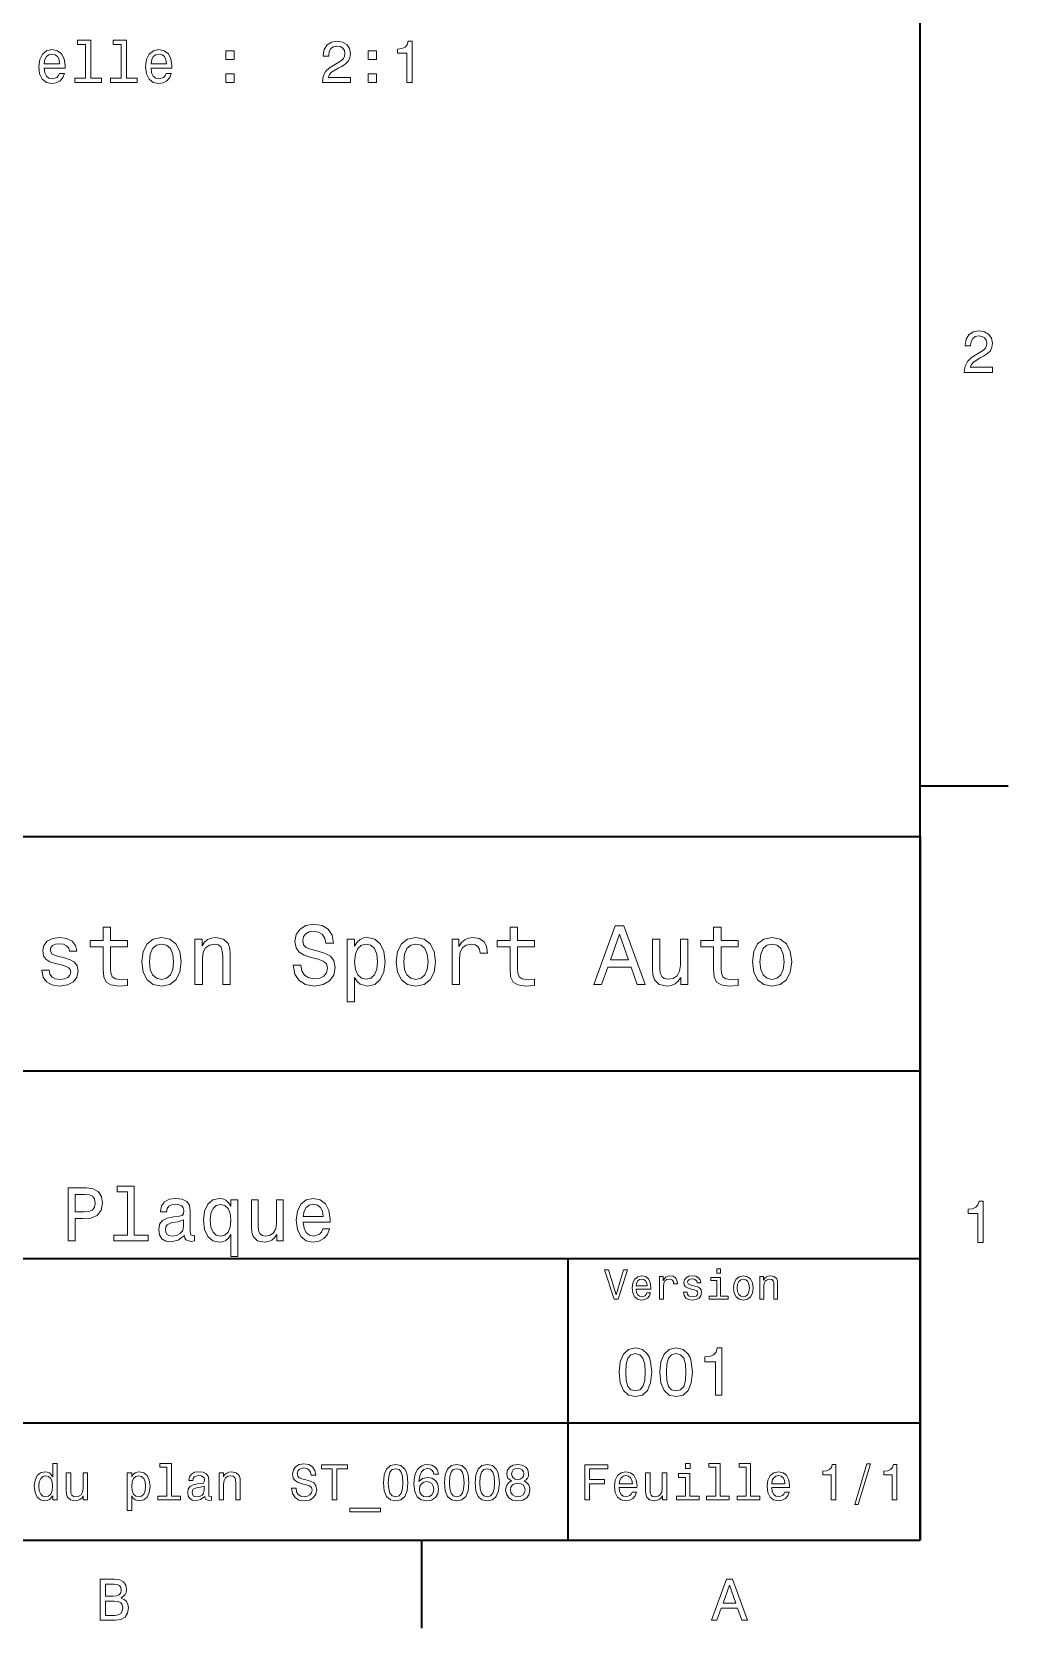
# Model space of a CAD drawing. Extents: x 0 to 420, y 0 to 297.
# Drawn here: x 334.3 to 417.5, y 2.5 to 138.6 of the extents above; entities that cross this region are included whole.
import ezdxf

# ---------------------------------------------------------------- set-up
doc = ezdxf.new("R2010")
doc.units = 0

msp = doc.modelspace()

# ---------------------------------------------------------------- linework, layer by layer
at = {"color": 7, "lineweight": 35}
for p, q in [((410, 10), (410, 287)), ((220, 70), (410, 70)), ((410, 70), (410, 10)), ((285, 50), (410, 50)), ((285, 34), (410, 34)), ((380, 10), (380, 34)), ((285, 20), (410, 20)), ((10, 10), (410, 10)), ((220, 10), (410, 10))]:
    msp.add_line(p, q, dxfattribs=at)
at = {"color": 7, "lineweight": 35, "ltscale": 0.1875}
for p, q in [((410, 74.300003), (417.5, 74.300003)), ((367.5, 10), (367.5, 2.5))]:
    msp.add_line(p, q, dxfattribs=at)
at = {"color": 7, "lineweight": 13}
for points in [[(338.855652, 137.527161), (338.855652, 134.652527), (337.94281, 134.652527), (337.94281, 134.279327), (340.207214, 134.279327), (340.207214, 134.652527), (339.299438, 134.652527), (339.299438, 137.90036), (338.159668, 137.90036), (338.159668, 137.527161)], [(341.891663, 137.527161), (341.891663, 134.652527), (340.978851, 134.652527), (340.978851, 134.279327), (343.243256, 134.279327), (343.243256, 134.652527), (342.33548, 134.652527), (342.33548, 137.90036), (341.195709, 137.90036), (341.195709, 137.527161)], [(359.038635, 134.279327), (361.444244, 134.279327), (361.444244, 134.713043), (359.542969, 134.713043), (359.648865, 134.950073), (359.830414, 135.146759), (360.390228, 135.504837), (360.687775, 135.656128), (361.02063, 135.872986), (361.25766, 136.125153), (361.393829, 136.422699), (361.444244, 136.76059), (361.358521, 137.184219), (361.12149, 137.517075), (360.758362, 137.728897), (360.289368, 137.80455), (359.805206, 137.718811), (359.437042, 137.481781), (359.200012, 137.103531), (359.119324, 136.604248), (359.119324, 136.533646), (359.578247, 136.533646), (359.578247, 136.57399), (359.623657, 136.916931), (359.759827, 137.169098), (359.976685, 137.330475), (360.26413, 137.385956), (360.556641, 137.335526), (360.773499, 137.209442), (360.914703, 137.012756), (360.965149, 136.76564), (360.92984, 136.533646), (360.834015, 136.33696), (360.672638, 136.165497), (360.450745, 136.014191), (360.153198, 135.852814), (359.658936, 135.540131), (359.310974, 135.207275), (359.104187, 134.803818), (359.038635, 134.294464)], [(366.250458, 134.279327), (366.709381, 134.279327), (366.709381, 137.80455), (366.366455, 137.80455), (366.275665, 137.496902), (366.094116, 137.290131), (365.816742, 137.169098), (365.433441, 137.128754), (365.433441, 136.770676), (366.250458, 136.770676)], [(335.325378, 135.504837), (337.100586, 135.504837), (337.105652, 135.711609), (337.024963, 136.29158), (336.80304, 136.725296), (336.450012, 136.987534), (335.980988, 137.083359), (335.522064, 136.982498), (335.169037, 136.700073), (334.942108, 136.24115), (334.861389, 135.635956), (334.937042, 135.01564), (335.164001, 134.561752), (335.511993, 134.279327), (335.965881, 134.183502), (336.359253, 134.249069), (336.682007, 134.420532), (336.919037, 134.692871), (337.055206, 135.055984), (336.616455, 135.055984), (336.525665, 134.854248), (336.394531, 134.702957), (336.021332, 134.581924), (335.733887, 134.63739), (335.517029, 134.813904), (335.375824, 135.101379), (335.325378, 135.4897)], [(335.325378, 135.878036), (335.380859, 136.226013), (335.517029, 136.483215), (335.723785, 136.639557), (335.996124, 136.695038), (336.263428, 136.639557), (336.470184, 136.483215), (336.596283, 136.226013), (336.641663, 135.878036)], [(344.433441, 135.504837), (346.208679, 135.504837), (346.213715, 135.711609), (346.133026, 136.29158), (345.911102, 136.725296), (345.558105, 136.987534), (345.089081, 137.083359), (344.630127, 136.982498), (344.2771, 136.700073), (344.050171, 136.24115), (343.969482, 135.635956), (344.045135, 135.01564), (344.272064, 134.561752), (344.620056, 134.279327), (345.073944, 134.183502), (345.467316, 134.249069), (345.79007, 134.420532), (346.0271, 134.692871), (346.163269, 135.055984), (345.724518, 135.055984), (345.633728, 134.854248), (345.502625, 134.702957), (345.129425, 134.581924), (344.841949, 134.63739), (344.625092, 134.813904), (344.483887, 135.101379), (344.433441, 135.4897)], [(344.433441, 135.878036), (344.488922, 136.226013), (344.625092, 136.483215), (344.831879, 136.639557), (345.104187, 136.695038), (345.37149, 136.639557), (345.578247, 136.483215), (345.704346, 136.226013), (345.749725, 135.878036)], [(350.813141, 136.236099), (351.509094, 136.236099), (351.509094, 136.987534), (350.813141, 136.987534)], [(362.957214, 136.236099), (363.653198, 136.236099), (363.653198, 136.987534), (362.957214, 136.987534)], [(350.813141, 134.279327), (351.509094, 134.279327), (351.509094, 135.030762), (350.813141, 135.030762)], [(362.957214, 134.279327), (363.653198, 134.279327), (363.653198, 135.030762), (362.957214, 135.030762)], [(413.76947, 109.566788), (416.175079, 109.566788), (416.175079, 110.000504), (414.273773, 110.000504), (414.3797, 110.237534), (414.561249, 110.434219), (415.121033, 110.79229), (415.418579, 110.943588), (415.751434, 111.160446), (415.988464, 111.412613), (416.124634, 111.710159), (416.175079, 112.048058), (416.089355, 112.471687), (415.852325, 112.804543), (415.489197, 113.016357), (415.020172, 113.092003), (414.536041, 113.006271), (414.167877, 112.769234), (413.930847, 112.390999), (413.850159, 111.891716), (413.850159, 111.821114), (414.309082, 111.821114), (414.309082, 111.861458), (414.354462, 112.204399), (414.490631, 112.456558), (414.707489, 112.617943), (414.994965, 112.673416), (415.287476, 112.622986), (415.504333, 112.496902), (415.645538, 112.300217), (415.695984, 112.053101), (415.660675, 111.821114), (415.56485, 111.624428), (415.403473, 111.452957), (415.181549, 111.301659), (414.884003, 111.140274), (414.389771, 110.827591), (414.041779, 110.494743), (413.835022, 110.091286), (413.76947, 109.581917)], [(337.060516, 59.636166), (336.44812, 59.780258), (335.994232, 59.945965), (335.842926, 60.28458), (335.886169, 60.522331), (336.037476, 60.695244), (336.28241, 60.803314), (336.635437, 60.846542), (336.97406, 60.803314), (337.240631, 60.67363), (337.413544, 60.479107), (337.485596, 60.219738), (338.105194, 60.219738), (338.105194, 60.23415), (337.997131, 60.70245), (337.701721, 61.069885), (337.240631, 61.30043), (336.635437, 61.386887), (336.023041, 61.30043), (335.576355, 61.062679), (335.29538, 60.709652), (335.208923, 60.262966), (335.273773, 59.830688), (335.475494, 59.528095), (335.806915, 59.311958), (336.289612, 59.16066), (336.995667, 58.987751), (337.427948, 58.807636), (337.543213, 58.663544), (337.586456, 58.447407), (337.521606, 58.180836), (337.348694, 57.979107), (337.067719, 57.849422), (336.693085, 57.806194), (336.296814, 57.849422), (336.008636, 58.000721), (335.814117, 58.245674), (335.734863, 58.584293), (335.122467, 58.584293), (335.223328, 58.007923), (335.518738, 57.590057), (335.98703, 57.337894), (336.635437, 57.244236), (337.312683, 57.337894), (337.809814, 57.590057), (338.112396, 57.993515), (338.220459, 58.519451), (338.141205, 58.973343), (337.917877, 59.283138), (337.550415, 59.484871)], [(340.353027, 60.579971), (340.353027, 58.64193), (340.39624, 58.015129), (340.597992, 57.582851), (341.001434, 57.330688), (341.685883, 57.244236), (342.43515, 57.280258), (342.43515, 57.827808), (341.887604, 57.78458), (341.390503, 57.842216), (341.123932, 58.022331), (341.008636, 58.324928), (340.98703, 58.75), (340.98703, 60.579971), (342.43515, 60.579971), (342.43515, 61.120316), (340.98703, 61.120316), (340.98703, 62.251438), (340.353027, 62.251438), (340.353027, 61.120316), (339.257935, 61.120316), (339.257935, 60.579971)], [(343.65274, 59.311958), (343.768005, 58.432995), (344.099426, 57.78458), (344.625366, 57.381123), (345.331421, 57.244236), (346.030273, 57.381123), (346.556213, 57.777374), (346.887604, 58.425793), (347.010101, 59.311958), (346.887604, 60.190922), (346.556213, 60.846542), (346.030273, 61.242794), (345.331421, 61.386887), (344.625366, 61.242794), (344.099426, 60.839336), (343.768005, 60.190922)], [(348.177246, 57.381123), (348.811249, 57.381123), (348.811249, 59.614552), (348.876099, 60.12608), (349.085022, 60.500717), (349.409241, 60.731266), (349.841492, 60.817722), (350.187317, 60.745674), (350.403473, 60.551151), (350.511536, 60.226944), (350.547546, 59.794666), (350.547546, 57.381123), (351.181549, 57.381123), (351.181549, 59.924351), (351.15274, 60.435879), (351.023071, 60.86095), (350.597992, 61.25), (349.93515, 61.386887), (349.567719, 61.336452), (349.257935, 61.199566), (348.991364, 60.969017), (348.78241, 60.659222), (348.78241, 61.25), (348.177246, 61.25)], [(357.20462, 59.030979), (356.549011, 59.030979), (356.693085, 58.267288), (357.053314, 57.70533), (357.608063, 57.366714), (358.357361, 57.244236), (359.099426, 57.359509), (359.654175, 57.67651), (360.007202, 58.17363), (360.136902, 58.82925), (360.028809, 59.420029), (359.726227, 59.801872), (359.236328, 60.054031), (358.580688, 60.241352), (358.018738, 60.378242), (357.651306, 60.536743), (357.442383, 60.767288), (357.377533, 61.127522), (357.442383, 61.451729), (357.6297, 61.696686), (357.917877, 61.862389), (358.314117, 61.920029), (358.71759, 61.84798), (359.034576, 61.653458), (359.24353, 61.32925), (359.344391, 60.889767), (360, 60.889767), (360, 60.904179), (359.884735, 61.581409), (359.546112, 62.085732), (359.01297, 62.402737), (358.292511, 62.510807), (357.644104, 62.402737), (357.139771, 62.100143), (356.815552, 61.631844), (356.700287, 61.026657), (356.793945, 60.486309), (357.067719, 60.118874), (357.5, 59.873917), (358.09079, 59.6866), (358.674347, 59.520893), (359.113831, 59.362389), (359.380402, 59.131844), (359.47406, 58.757202), (359.387604, 58.375359), (359.164276, 58.087173), (358.825653, 57.907059), (358.386169, 57.849422), (357.896271, 57.928673), (357.521606, 58.159222), (357.283875, 58.533859)], [(361.786743, 60.652016), (361.786743, 61.25), (361.15274, 61.25), (361.15274, 55.882565), (361.786743, 55.882565), (361.786743, 57.971901), (362.010101, 57.633286), (362.262268, 57.409943), (362.896271, 57.244236), (363.501465, 57.381123), (363.976959, 57.791786), (364.286743, 58.440201), (364.402039, 59.319164), (364.286743, 60.190922), (363.976959, 60.839336), (363.501465, 61.242794), (362.896271, 61.386887), (362.550446, 61.343658), (362.255066, 61.206772), (362.002899, 60.976223)], [(365.338623, 59.311958), (365.453888, 58.432995), (365.785309, 57.78458), (366.311249, 57.381123), (367.017303, 57.244236), (367.716125, 57.381123), (368.242065, 57.777374), (368.573486, 58.425793), (368.695984, 59.311958), (368.573486, 60.190922), (368.242065, 60.846542), (367.716125, 61.242794), (367.017303, 61.386887), (366.311249, 61.242794), (365.785309, 60.839336), (365.453888, 60.190922)], [(370.100861, 57.381123), (370.734863, 57.381123), (370.734863, 59.592937), (370.799713, 60.12608), (370.994232, 60.507923), (371.311249, 60.738472), (371.736328, 60.817722), (372.053314, 60.767288), (372.291077, 60.623199), (372.435181, 60.378242), (372.485596, 60.046829), (373.126801, 60.046829), (373.040344, 60.630402), (372.802612, 61.048271), (372.406342, 61.30043), (371.865997, 61.386887), (371.498566, 61.32925), (371.181549, 61.185158), (370.900574, 60.940201), (370.677246, 60.608788), (370.677246, 61.25), (370.100861, 61.25)], [(375.050415, 60.579971), (375.050415, 58.64193), (375.093658, 58.015129), (375.29538, 57.582851), (375.698853, 57.330688), (376.383301, 57.244236), (377.132568, 57.280258), (377.132568, 57.827808), (376.585022, 57.78458), (376.087891, 57.842216), (375.82132, 58.022331), (375.706055, 58.324928), (375.684448, 58.75), (375.684448, 60.579971), (377.132568, 60.579971), (377.132568, 61.120316), (375.684448, 61.120316), (375.684448, 62.251438), (375.050415, 62.251438), (375.050415, 61.120316), (373.955322, 61.120316), (373.955322, 60.579971)], [(382.175781, 57.381123), (382.838623, 57.381123), (383.364563, 58.850864), (385.360229, 58.850864), (385.886169, 57.381123), (386.563416, 57.381123), (384.733429, 62.388329), (383.998566, 62.388329)], [(383.595093, 59.463257), (384.365997, 61.667866), (385.136902, 59.463257)], [(390.194519, 61.25), (389.560516, 61.25), (389.560516, 59.016571), (389.488464, 58.497837), (389.279541, 58.123196), (388.955322, 57.892651), (388.530243, 57.820602), (388.19165, 57.878242), (387.975494, 58.051151), (387.853027, 58.346542), (387.824219, 58.764408), (387.824219, 61.25), (387.190186, 61.25), (387.190186, 58.706772), (387.211792, 58.195244), (387.348694, 57.770172), (387.766571, 57.381123), (388.436584, 57.244236), (388.796814, 57.294666), (389.106628, 57.424351), (389.373199, 57.647694), (389.589325, 57.971901), (389.589325, 57.381123), (390.194519, 57.381123)], [(392.399109, 60.579971), (392.399109, 58.64193), (392.442352, 58.015129), (392.644073, 57.582851), (393.047546, 57.330688), (393.731995, 57.244236), (394.481262, 57.280258), (394.481262, 57.827808), (393.933716, 57.78458), (393.436584, 57.842216), (393.170013, 58.022331), (393.054749, 58.324928), (393.033142, 58.75), (393.033142, 60.579971), (394.481262, 60.579971), (394.481262, 61.120316), (393.033142, 61.120316), (393.033142, 62.251438), (392.399109, 62.251438), (392.399109, 61.120316), (391.304016, 61.120316), (391.304016, 60.579971)], [(395.698853, 59.311958), (395.814117, 58.432995), (396.145508, 57.78458), (396.671448, 57.381123), (397.377502, 57.244236), (398.076355, 57.381123), (398.602295, 57.777374), (398.933716, 58.425793), (399.056183, 59.311958), (398.933716, 60.190922), (398.602295, 60.846542), (398.076355, 61.242794), (397.377502, 61.386887), (396.671448, 61.242794), (396.145508, 60.839336), (395.814117, 60.190922)], [(344.301147, 59.319164), (344.365997, 59.967579), (344.567719, 60.435879), (344.891937, 60.72406), (345.331421, 60.824928), (345.763702, 60.72406), (346.087891, 60.443081), (346.289612, 59.967579), (346.361664, 59.319164), (346.289612, 58.663544), (346.087891, 58.188038), (345.763702, 57.899853), (345.331421, 57.806194), (344.891937, 57.899853), (344.567719, 58.188038), (344.365997, 58.663544)], [(362.788208, 57.8134), (362.363129, 57.907059), (362.053314, 58.195244), (361.858795, 58.663544), (361.793945, 59.319164), (361.858795, 59.967579), (362.053314, 60.435879), (362.363129, 60.716858), (362.788208, 60.817722), (363.177246, 60.716858), (363.48703, 60.428673), (363.68158, 59.960373), (363.753601, 59.319164), (363.68158, 58.67075), (363.48703, 58.195244), (363.177246, 57.907059)], [(365.98703, 59.319164), (366.05188, 59.967579), (366.253601, 60.435879), (366.57782, 60.72406), (367.017303, 60.824928), (367.449585, 60.72406), (367.773773, 60.443081), (367.975525, 59.967579), (368.047546, 59.319164), (367.975525, 58.663544), (367.773773, 58.188038), (367.449585, 57.899853), (367.017303, 57.806194), (366.57782, 57.899853), (366.253601, 58.188038), (366.05188, 58.663544)], [(396.34726, 59.319164), (396.412109, 59.967579), (396.613831, 60.435879), (396.938019, 60.72406), (397.377502, 60.824928), (397.809784, 60.72406), (398.134003, 60.443081), (398.335724, 59.967579), (398.407776, 59.319164), (398.335724, 58.663544), (398.134003, 58.188038), (397.809784, 57.899853), (397.377502, 57.806194), (396.938019, 57.899853), (396.613831, 58.188038), (396.412109, 58.663544)], [(337.373199, 35.530258), (337.969727, 35.530258), (337.969727, 37.430115), (338.631104, 37.430115), (339.298981, 37.462536), (339.830688, 37.68948), (340.174347, 38.130402), (340.291046, 38.733429), (340.200287, 39.291065), (339.940918, 39.699566), (339.512939, 39.945965), (338.929382, 40.030258), (337.373199, 40.030258)], [(338.767273, 39.479107), (339.156342, 39.440201), (339.44162, 39.317001), (339.610229, 39.090057), (339.668579, 38.733429), (339.603729, 38.357346), (339.42865, 38.130402), (339.130402, 38.013687), (338.721893, 37.981266), (337.969727, 37.981266), (337.969727, 39.479107)], [(342.437317, 39.706051), (342.437317, 36.010086), (341.263672, 36.010086), (341.263672, 35.530258), (344.175049, 35.530258), (344.175049, 36.010086), (343.007904, 36.010086), (343.007904, 40.185879), (341.54248, 40.185879), (341.54248, 39.706051)], [(347.274475, 35.98415), (347.274475, 35.964695), (347.306915, 35.744236), (347.404175, 35.588615), (347.812653, 35.465416), (348.130402, 35.517288), (348.130402, 35.958214), (347.994232, 35.938759), (347.812653, 36.023052), (347.780243, 36.282421), (347.780243, 38.085014), (347.702423, 38.545387), (347.475494, 38.869595), (347.079956, 39.064121), (346.522308, 39.135445), (345.977661, 39.057636), (345.575623, 38.837173), (345.322754, 38.493515), (345.238464, 38.039623), (345.238464, 38.000721), (345.750702, 38.000721), (345.796082, 38.273052), (345.938751, 38.467579), (346.17218, 38.584293), (346.502869, 38.629681), (346.820587, 38.59726), (347.047546, 38.5), (347.183716, 38.331409), (347.229095, 38.09798), (347.203156, 37.825645), (347.099396, 37.68948), (346.840057, 37.624638), (346.353729, 37.572765), (345.796082, 37.456051), (345.400574, 37.248558), (345.167145, 36.924351), (345.095795, 36.444523), (345.160645, 36.016571), (345.361664, 35.698845), (345.685852, 35.497837), (346.13327, 35.426514), (346.736298, 35.562679)], [(351.249268, 38.474064), (351.048248, 38.76585), (350.82132, 38.973343), (350.55545, 39.090057), (350.250702, 39.135445), (349.699554, 39.005764), (349.271606, 38.642651), (348.992767, 38.059078), (348.895508, 37.274494), (348.992767, 36.483429), (349.271606, 35.899857), (349.699554, 35.530258), (350.250702, 35.407059), (350.55545, 35.445965), (350.814819, 35.556194), (351.041779, 35.757202), (351.249268, 36.061958), (351.249268, 34.181557), (351.819885, 34.181557), (351.819885, 39.012245), (351.249268, 39.012245)], [(349.479095, 37.274494), (349.537445, 37.851585), (349.718994, 38.273052), (349.991333, 38.532421), (350.347961, 38.623199), (350.72406, 38.532421), (351.009338, 38.279537), (351.177948, 37.858067), (351.242767, 37.274494), (351.177948, 36.684437), (351.009338, 36.262966), (350.72406, 36.003601), (350.347961, 35.919308), (349.991333, 36.003601), (349.718994, 36.262966), (349.537445, 36.690922)], [(355.697388, 39.012245), (355.126801, 39.012245), (355.126801, 37.002159), (355.061951, 36.535301), (354.873901, 36.198124), (354.582123, 35.990631), (354.199554, 35.925793), (353.894806, 35.977665), (353.700287, 36.133286), (353.590057, 36.399136), (353.564117, 36.775215), (353.564117, 39.012245), (352.9935, 39.012245), (352.9935, 36.723343), (353.012939, 36.262966), (353.136169, 35.880402), (353.512238, 35.530258), (354.115265, 35.407059), (354.439453, 35.45245), (354.718292, 35.569164), (354.958191, 35.770172), (355.15271, 36.061958), (355.15271, 35.530258), (355.697388, 35.530258)], [(357.41568, 37.105907), (359.69812, 37.105907), (359.70459, 37.371758), (359.600861, 38.117435), (359.315552, 38.675072), (358.861664, 39.012245), (358.258636, 39.135445), (357.668579, 39.005764), (357.214691, 38.642651), (356.922913, 38.052593), (356.819153, 37.274494), (356.916412, 36.476944), (357.208191, 35.893372), (357.655609, 35.530258), (358.239166, 35.407059), (358.744934, 35.491352), (359.159943, 35.711815), (359.464691, 36.061958), (359.639771, 36.528816), (359.075623, 36.528816), (358.958923, 36.269451), (358.790344, 36.074928), (358.310516, 35.919308), (357.940918, 35.990631), (357.662079, 36.217579), (357.48053, 36.587173), (357.41568, 37.086452)], [(357.41568, 37.585735), (357.48703, 38.033138), (357.662079, 38.363831), (357.927948, 38.564842), (358.278076, 38.636166), (358.621735, 38.564842), (358.887604, 38.363831), (359.049713, 38.033138), (359.108063, 37.585735)], [(414.909241, 35.366787), (415.368164, 35.366787), (415.368164, 38.892002), (415.025208, 38.892002), (414.934448, 38.584366), (414.752899, 38.377594), (414.475525, 38.256557), (414.092224, 38.216209), (414.092224, 37.858143), (414.909241, 37.858143)], [(347.209656, 36.749279), (347.131836, 36.412102), (346.924347, 36.152737), (346.613098, 35.98415), (346.23053, 35.925793), (345.984131, 35.958214), (345.809052, 36.061958), (345.698822, 36.243515), (345.666412, 36.496395), (345.692352, 36.723343), (345.796082, 36.885445), (346.21109, 37.067001), (346.736298, 37.14481), (347.209656, 37.30043)], [(384.71109, 33.03458), (384.08429, 30.905619), (383.439484, 33.03458), (383.09726, 33.03458), (383.904175, 30.530979), (384.264404, 30.530979), (385.053314, 33.03458)], [(392.992798, 33.117435), (392.657776, 33.117435), (392.657776, 32.757202), (392.992798, 32.757202)], [(385.784576, 31.40634), (387.052582, 31.40634), (387.056183, 31.554033), (386.998566, 31.9683), (386.840057, 32.278099), (386.587891, 32.465416), (386.252869, 32.533859), (385.925079, 32.461815), (385.672913, 32.260086), (385.510803, 31.932276), (385.453156, 31.5), (385.507202, 31.056915), (385.669312, 30.732708), (385.917877, 30.530979), (386.242065, 30.462536), (386.523041, 30.509365), (386.753601, 30.631844), (386.922913, 30.826368), (387.020172, 31.085733), (386.706787, 31.085733), (386.641937, 30.941643), (386.548279, 30.833572), (386.281708, 30.747118), (386.076355, 30.786743), (385.921478, 30.912823), (385.820618, 31.118155), (385.784576, 31.395533)], [(385.784576, 31.672911), (385.824219, 31.921469), (385.921478, 32.105186), (386.069153, 32.216858), (386.263702, 32.256485), (386.45462, 32.216858), (386.602295, 32.105186), (386.692352, 31.921469), (386.724792, 31.672911)], [(387.794678, 30.530979), (388.111664, 30.530979), (388.111664, 31.636887), (388.144104, 31.903458), (388.241364, 32.094379), (388.399841, 32.209652), (388.612396, 32.249279), (388.770905, 32.224064), (388.889771, 32.152016), (388.961823, 32.029537), (388.98703, 31.863832), (389.307648, 31.863832), (389.264404, 32.155621), (389.145538, 32.364552), (388.947418, 32.490635), (388.677246, 32.533859), (388.49353, 32.505043), (388.335022, 32.432995), (388.194519, 32.310516), (388.082855, 32.144814), (388.082855, 32.465416), (387.794678, 32.465416)], [(390.791779, 31.658501), (390.485596, 31.730547), (390.258636, 31.8134), (390.182983, 31.982708), (390.20462, 32.101585), (390.280273, 32.188038), (390.40274, 32.242073), (390.579254, 32.263687), (390.748566, 32.242073), (390.881836, 32.177231), (390.968292, 32.079971), (391.004333, 31.950287), (391.314117, 31.950287), (391.314117, 31.957493), (391.260101, 32.191643), (391.112396, 32.375359), (390.881836, 32.490635), (390.579254, 32.533859), (390.273041, 32.490635), (390.049713, 32.371758), (389.90921, 32.195244), (389.865997, 31.971901), (389.898407, 31.755764), (389.999268, 31.604465), (390.164978, 31.496397), (390.406342, 31.420748), (390.759369, 31.334293), (390.975494, 31.244236), (391.033142, 31.17219), (391.054749, 31.064121), (391.022339, 30.930836), (390.935883, 30.829971), (390.79538, 30.765129), (390.608063, 30.743515), (390.409943, 30.765129), (390.265839, 30.840778), (390.168579, 30.963255), (390.128967, 31.132565), (389.822754, 31.132565), (389.873199, 30.844379), (390.020905, 30.635447), (390.255035, 30.509365), (390.579254, 30.462536), (390.917877, 30.509365), (391.166412, 30.635447), (391.317719, 30.837175), (391.371765, 31.100143), (391.332123, 31.327089), (391.220459, 31.481987), (391.036743, 31.582851)], [(392.981995, 30.79755), (392.981995, 32.400574), (392.167877, 32.400574), (392.167877, 32.130402), (392.664978, 32.130402), (392.664978, 30.79755), (392.016571, 30.79755), (392.016571, 30.530979), (393.637604, 30.530979), (393.637604, 30.79755)], [(394.087891, 31.496397), (394.145538, 31.056915), (394.311249, 30.732708), (394.574219, 30.530979), (394.927246, 30.462536), (395.276672, 30.530979), (395.539612, 30.729107), (395.705322, 31.053314), (395.766571, 31.496397), (395.705322, 31.935879), (395.539612, 32.263687), (395.276672, 32.461815), (394.927246, 32.533859), (394.574219, 32.461815), (394.311249, 32.260086), (394.145538, 31.935879)], [(394.412109, 31.5), (394.444519, 31.824207), (394.54538, 32.058357), (394.707489, 32.20245), (394.927246, 32.25288), (395.143372, 32.20245), (395.305481, 32.061958), (395.406342, 31.824207), (395.442352, 31.5), (395.406342, 31.17219), (395.305481, 30.934437), (395.143372, 30.790344), (394.927246, 30.743515), (394.707489, 30.790344), (394.54538, 30.934437), (394.444519, 31.17219)], [(396.350159, 30.530979), (396.667145, 30.530979), (396.667145, 31.647694), (396.699554, 31.903458), (396.804047, 32.090778), (396.966125, 32.206051), (397.182281, 32.249279), (397.355194, 32.213257), (397.463257, 32.115993), (397.517303, 31.95389), (397.535309, 31.737751), (397.535309, 30.530979), (397.852295, 30.530979), (397.852295, 31.802593), (397.837891, 32.058357), (397.773041, 32.270893), (397.560516, 32.465416), (397.229095, 32.533859), (397.04538, 32.508644), (396.890503, 32.440201), (396.757202, 32.324928), (396.65274, 32.170029), (396.65274, 32.465416), (396.350159, 32.465416)], [(384.345825, 24.314121), (384.432281, 23.409224), (384.703156, 22.763689), (385.135437, 22.371759), (385.734863, 22.244957), (386.328522, 22.371759), (386.760803, 22.763689), (387.02594, 23.409224), (387.118164, 24.314121), (387.02594, 25.213257), (386.916412, 25.570606), (386.760803, 25.864553), (386.328522, 26.256485), (385.734863, 26.38905), (385.135437, 26.256485), (384.703156, 25.858791), (384.432281, 25.213257)], [(384.899139, 24.314121), (384.945251, 25.011528), (385.089325, 25.51297), (385.348694, 25.806917), (385.734863, 25.910664), (386.115265, 25.806917), (386.374634, 25.51297), (386.518738, 25.011528), (386.56485, 24.314121), (386.518738, 23.610952), (386.374634, 23.10951), (386.115265, 22.815563), (385.734863, 22.717581), (385.348694, 22.815563), (385.089325, 23.10951), (384.945251, 23.610952)], [(387.815552, 24.314121), (387.902008, 23.409224), (388.172913, 22.763689), (388.605194, 22.371759), (389.20462, 22.244957), (389.798279, 22.371759), (390.23056, 22.763689), (390.495667, 23.409224), (390.587891, 24.314121), (390.495667, 25.213257), (390.386169, 25.570606), (390.23056, 25.864553), (389.798279, 26.256485), (389.20462, 26.38905), (388.605194, 26.256485), (388.172913, 25.858791), (387.902008, 25.213257)], [(388.368866, 24.314121), (388.414978, 25.011528), (388.559082, 25.51297), (388.818451, 25.806917), (389.20462, 25.910664), (389.585022, 25.806917), (389.844391, 25.51297), (389.988464, 25.011528), (390.034576, 24.314121), (389.988464, 23.610952), (389.844391, 23.10951), (389.585022, 22.815563), (389.20462, 22.717581), (388.818451, 22.815563), (388.559082, 23.10951), (388.414978, 23.610952)], [(392.570618, 22.360231), (393.095093, 22.360231), (393.095093, 26.38905), (392.703156, 26.38905), (392.599426, 26.037464), (392.391937, 25.801153), (392.074921, 25.662825), (391.636902, 25.616714), (391.636902, 25.207493), (392.570618, 25.207493)], [(336.048981, 13.787464), (336.048981, 13.428675), (336.429382, 13.428675), (336.429382, 16.532421), (336.053314, 16.532421), (336.053314, 15.395534), (335.763702, 15.724064), (335.586456, 15.801874), (335.383301, 15.832133), (335.015839, 15.745678), (334.73056, 15.503603), (334.544678, 15.114553), (334.479828, 14.591499), (334.544678, 14.068444), (334.73056, 13.675073), (335.015839, 13.428675), (335.383301, 13.346542), (335.586456, 13.376801), (335.768005, 13.454611)], [(345.788177, 16.212536), (345.788177, 13.748559), (345.005768, 13.748559), (345.005768, 13.428675), (346.946686, 13.428675), (346.946686, 13.748559), (346.168579, 13.748559), (346.168579, 16.532421), (345.19165, 16.532421), (345.19165, 16.212536)], [(356.799713, 14.418589), (356.406342, 14.418589), (356.492798, 13.960375), (356.708923, 13.623199), (357.041779, 13.42003), (357.491333, 13.346542), (357.936584, 13.415707), (358.26944, 13.605908), (358.481262, 13.904179), (358.559082, 14.297551), (358.494232, 14.652018), (358.312683, 14.881124), (358.018738, 15.032421), (357.625366, 15.144814), (357.288177, 15.226946), (357.067719, 15.322046), (356.942352, 15.460375), (356.903442, 15.676514), (356.942352, 15.871038), (357.054749, 16.018013), (357.227661, 16.117435), (357.465424, 16.152018), (357.707489, 16.108789), (357.897675, 15.992075), (358.023041, 15.797551), (358.083557, 15.533862), (358.476929, 15.533862), (358.476929, 15.542507), (358.407776, 15.948848), (358.20459, 16.251442), (357.884705, 16.441643), (357.452454, 16.506485), (357.063385, 16.441643), (356.760803, 16.260086), (356.566284, 15.979107), (356.497101, 15.615994), (356.553314, 15.291787), (356.71756, 15.071326), (356.976929, 14.924352), (357.33139, 14.81196), (357.681549, 14.712537), (357.945251, 14.617435), (358.105194, 14.479107), (358.161377, 14.254323), (358.109497, 14.025216), (357.975494, 13.852305), (357.772339, 13.744237), (357.508636, 13.709655), (357.214691, 13.757205), (356.989899, 13.895534), (356.84726, 14.120317)], [(359.886169, 13.428675), (360.283844, 13.428675), (360.283844, 16.065563), (361.19165, 16.065563), (361.19165, 16.428675), (358.97406, 16.428675), (358.97406, 16.065563), (359.886169, 16.065563)], [(364.247833, 14.894093), (364.312683, 14.215418), (364.515839, 13.731268), (364.840057, 13.43732), (365.289612, 13.342219), (365.734863, 13.43732), (366.059082, 13.731268), (366.257904, 14.215418), (366.327087, 14.894093), (366.257904, 15.568444), (366.175781, 15.836456), (366.059082, 16.056917), (365.734863, 16.350864), (365.289612, 16.450289), (364.840057, 16.350864), (364.515839, 16.052593), (364.312683, 15.568444)], [(368.929382, 15.620317), (368.84726, 15.970462), (368.657043, 16.229828), (368.363098, 16.394093), (367.982697, 16.450289), (367.727661, 16.420029), (367.507202, 16.337896), (367.312683, 16.203892), (367.148407, 16.013689), (367.018738, 15.775937), (366.923615, 15.486312), (366.863098, 15.144814), (366.845825, 14.760087), (366.914978, 14.146254), (367.126801, 13.701009), (367.468292, 13.432998), (367.93515, 13.342219), (368.354462, 13.42003), (368.674347, 13.623199), (368.881836, 13.943084), (368.955322, 14.349424), (368.881836, 14.760087), (368.682983, 15.075649), (368.376068, 15.274496), (367.995667, 15.34366), (367.585022, 15.257205), (367.278076, 15.010807), (367.342926, 15.486312), (367.481262, 15.82781), (367.693085, 16.030981), (367.98703, 16.100145), (368.203156, 16.065563), (368.367432, 15.974785), (368.475494, 15.823487), (368.531708, 15.620317)], [(369.452454, 14.894093), (369.517273, 14.215418), (369.720459, 13.731268), (370.044678, 13.43732), (370.494232, 13.342219), (370.939484, 13.43732), (371.263672, 13.731268), (371.462524, 14.215418), (371.531708, 14.894093), (371.462524, 15.568444), (371.380402, 15.836456), (371.263672, 16.056917), (370.939484, 16.350864), (370.494232, 16.450289), (370.044678, 16.350864), (369.720459, 16.052593), (369.517273, 15.568444)], [(372.054749, 14.894093), (372.119598, 14.215418), (372.322754, 13.731268), (372.646973, 13.43732), (373.096527, 13.342219), (373.541779, 13.43732), (373.865997, 13.731268), (374.064819, 14.215418), (374.134003, 14.894093), (374.064819, 15.568444), (373.982697, 15.836456), (373.865997, 16.056917), (373.541779, 16.350864), (373.096527, 16.450289), (372.646973, 16.350864), (372.322754, 16.052593), (372.119598, 15.568444)], [(375.162811, 15.045389), (374.942352, 14.924352), (374.791046, 14.755764), (374.695953, 14.543948), (374.66571, 14.288905), (374.734863, 13.904179), (374.933716, 13.605908), (375.257935, 13.415707), (375.698853, 13.342219), (376.135437, 13.415707), (376.459656, 13.605908), (376.658508, 13.904179), (376.731995, 14.288905), (376.697388, 14.543948), (376.606628, 14.755764), (376.450989, 14.924352), (376.234863, 15.045389), (376.407776, 15.149136), (376.528809, 15.291787), (376.602295, 15.464698), (376.628235, 15.676514), (376.559082, 15.98343), (376.377502, 16.229828), (376.083557, 16.389771), (375.698853, 16.450289), (375.309784, 16.389771), (375.015839, 16.229828), (374.829956, 15.98343), (374.765137, 15.676514), (374.786743, 15.464698), (374.860229, 15.291787)], [(381.414978, 13.428675), (381.817017, 13.428675), (381.817017, 14.807637), (383.079254, 14.807637), (383.079254, 15.166427), (381.817017, 15.166427), (381.817017, 16.065563), (383.368866, 16.065563), (383.368866, 16.428675), (381.414978, 16.428675)], [(390.389038, 16.532421), (389.98703, 16.532421), (389.98703, 16.100145), (390.389038, 16.100145)], [(392.572052, 16.212536), (392.572052, 13.748559), (391.789612, 13.748559), (391.789612, 13.428675), (393.73056, 13.428675), (393.73056, 13.748559), (392.952454, 13.748559), (392.952454, 16.532421), (391.975494, 16.532421), (391.975494, 16.212536)], [(395.174347, 16.212536), (395.174347, 13.748559), (394.391937, 13.748559), (394.391937, 13.428675), (396.332855, 13.428675), (396.332855, 13.748559), (395.554749, 13.748559), (395.554749, 16.532421), (394.57782, 16.532421), (394.57782, 16.212536)], [(402.416443, 13.428675), (402.809814, 13.428675), (402.809814, 16.450289), (402.515839, 16.450289), (402.438049, 16.1866), (402.28241, 16.009367), (402.044678, 15.905621), (401.716125, 15.871038), (401.716125, 15.564121), (402.416443, 15.564121)], [(404.42218, 13.026657), (404.720459, 13.026657), (405.766571, 16.510807), (405.463989, 16.510807)], [(407.621033, 13.428675), (408.014404, 13.428675), (408.014404, 16.450289), (407.720459, 16.450289), (407.642639, 16.1866), (407.48703, 16.009367), (407.249268, 15.905621), (406.920746, 15.871038), (406.920746, 15.564121), (407.621033, 15.564121)], [(335.44812, 15.490635), (335.698853, 15.430116), (335.889038, 15.261528), (336.001434, 14.980548), (336.044678, 14.591499), (336.001434, 14.198127), (335.889038, 13.917148), (335.698853, 13.744237), (335.44812, 13.688041), (335.210388, 13.744237), (335.028809, 13.917148), (334.907776, 14.20245), (334.868866, 14.591499), (334.907776, 14.976225), (335.028809, 15.257205), (335.210388, 15.430116)], [(339.014404, 15.75), (338.634003, 15.75), (338.634003, 14.409943), (338.59079, 14.098703), (338.465424, 13.873919), (338.270905, 13.735591), (338.015839, 13.692364), (337.812683, 13.726946), (337.682983, 13.830692), (337.609497, 14.007925), (337.592224, 14.258646), (337.592224, 15.75), (337.211823, 15.75), (337.211823, 14.224064), (337.224792, 13.917148), (337.306915, 13.662104), (337.557648, 13.428675), (337.959656, 13.346542), (338.175781, 13.376801), (338.361664, 13.454611), (338.521606, 13.588617), (338.651306, 13.783141), (338.651306, 13.428675), (339.014404, 13.428675)], [(342.788177, 15.391211), (342.788177, 15.75), (342.407776, 15.75), (342.407776, 12.529539), (342.788177, 12.529539), (342.788177, 13.783141), (342.92218, 13.579971), (343.073486, 13.445966), (343.453888, 13.346542), (343.817017, 13.428675), (344.102295, 13.675073), (344.288177, 14.064121), (344.357361, 14.591499), (344.288177, 15.114553), (344.102295, 15.503603), (343.817017, 15.745678), (343.453888, 15.832133), (343.246399, 15.806196), (343.069153, 15.724064), (342.917877, 15.585735)], [(343.389038, 13.688041), (343.134003, 13.744237), (342.94812, 13.917148), (342.831421, 14.198127), (342.792511, 14.591499), (342.831421, 14.980548), (342.94812, 15.261528), (343.134003, 15.430116), (343.389038, 15.490635), (343.622498, 15.430116), (343.80835, 15.257205), (343.925079, 14.976225), (343.968292, 14.591499), (343.925079, 14.20245), (343.80835, 13.917148), (343.622498, 13.744237)], [(349.01297, 13.731268), (349.01297, 13.7183), (349.034576, 13.571326), (349.099426, 13.46758), (349.371765, 13.385448), (349.583588, 13.42003), (349.583588, 13.713977), (349.492798, 13.701009), (349.371765, 13.757205), (349.350159, 13.930116), (349.350159, 15.131845), (349.298279, 15.438761), (349.146973, 15.6549), (348.883301, 15.784582), (348.511536, 15.832133), (348.148407, 15.78026), (347.880402, 15.633286), (347.711823, 15.404179), (347.65564, 15.101585), (347.65564, 15.075649), (347.997131, 15.075649), (348.027374, 15.257205), (348.122498, 15.386889), (348.278107, 15.464698), (348.498566, 15.494957), (348.710388, 15.473343), (348.861664, 15.408502), (348.952454, 15.29611), (348.982727, 15.140491), (348.965424, 14.958934), (348.896271, 14.868156), (348.723358, 14.824928), (348.399139, 14.790346), (348.027374, 14.712537), (347.763702, 14.574208), (347.608063, 14.358069), (347.560516, 14.038185), (347.60376, 13.752882), (347.737762, 13.541066), (347.953888, 13.407061), (348.252167, 13.35951), (348.654175, 13.450289)], [(350.236328, 13.428675), (350.61673, 13.428675), (350.61673, 14.768732), (350.65564, 15.075649), (350.780975, 15.300432), (350.975525, 15.438761), (351.234863, 15.490635), (351.442383, 15.447407), (351.572052, 15.330692), (351.636902, 15.136168), (351.658508, 14.876801), (351.658508, 13.428675), (352.03891, 13.428675), (352.03891, 14.954612), (352.021606, 15.261528), (351.943817, 15.516571), (351.688782, 15.75), (351.291077, 15.832133), (351.070618, 15.801874), (350.884735, 15.719741), (350.724792, 15.581412), (350.599426, 15.395534), (350.599426, 15.75), (350.236328, 15.75)], [(364.662811, 14.894093), (364.697388, 15.417148), (364.805481, 15.793228), (365, 16.013689), (365.289612, 16.091499), (365.574921, 16.013689), (365.76944, 15.793228), (365.877502, 15.417148), (365.912109, 14.894093), (365.877502, 14.366715), (365.76944, 13.990634), (365.574921, 13.770173), (365.289612, 13.696686), (365, 13.770173), (364.805481, 13.990634), (364.697388, 14.366715)], [(368.536011, 14.345101), (368.488464, 14.072767), (368.367432, 13.865274), (368.172913, 13.726946), (367.930817, 13.683718), (367.675781, 13.726946), (367.481262, 13.860951), (367.355896, 14.068444), (367.316986, 14.340778), (367.360229, 14.60879), (367.481262, 14.81196), (367.680115, 14.941643), (367.94812, 14.989194), (368.181549, 14.941643), (368.367432, 14.816283), (368.488464, 14.613112)], [(369.867432, 14.894093), (369.902008, 15.417148), (370.010071, 15.793228), (370.20459, 16.013689), (370.494232, 16.091499), (370.779541, 16.013689), (370.97406, 15.793228), (371.082123, 15.417148), (371.116699, 14.894093), (371.082123, 14.366715), (370.97406, 13.990634), (370.779541, 13.770173), (370.494232, 13.696686), (370.20459, 13.770173), (370.010071, 13.990634), (369.902008, 14.366715)], [(372.469727, 14.894093), (372.504303, 15.417148), (372.612396, 15.793228), (372.806915, 16.013689), (373.096527, 16.091499), (373.381836, 16.013689), (373.576355, 15.793228), (373.684418, 15.417148), (373.719025, 14.894093), (373.684418, 14.366715), (373.576355, 13.990634), (373.381836, 13.770173), (373.096527, 13.696686), (372.806915, 13.770173), (372.612396, 13.990634), (372.504303, 14.366715)], [(375.175781, 15.641932), (375.210358, 15.832133), (375.314117, 15.979107), (375.478394, 16.069885), (375.698853, 16.104467), (375.914978, 16.069885), (376.079254, 15.979107), (376.182983, 15.832133), (376.221893, 15.641932), (376.182983, 15.447407), (376.079254, 15.29611), (375.914978, 15.196686), (375.698853, 15.166427), (375.478394, 15.201009), (375.314117, 15.29611), (375.210358, 15.447407)], [(384.341492, 14.479107), (385.863098, 14.479107), (385.867432, 14.656341), (385.798279, 15.153459), (385.608063, 15.525217), (385.305481, 15.75), (384.903473, 15.832133), (384.510101, 15.745678), (384.207489, 15.503603), (384.01297, 15.110231), (383.943817, 14.591499), (384.008636, 14.059798), (384.203156, 13.67075), (384.501434, 13.428675), (384.890503, 13.346542), (385.227661, 13.402739), (385.504333, 13.549712), (385.707489, 13.783141), (385.824219, 14.09438), (385.44812, 14.09438), (385.370331, 13.92147), (385.257935, 13.791787), (384.938049, 13.688041), (384.69165, 13.735591), (384.505768, 13.886888), (384.384735, 14.133286), (384.341492, 14.466139)], [(384.341492, 14.798992), (384.389038, 15.097262), (384.505768, 15.317724), (384.682983, 15.45173), (384.916412, 15.49928), (385.145538, 15.45173), (385.322754, 15.317724), (385.430847, 15.097262), (385.469727, 14.798992)], [(388.400574, 15.75), (388.020172, 15.75), (388.020172, 14.409943), (387.976959, 14.098703), (387.851593, 13.873919), (387.657074, 13.735591), (387.402008, 13.692364), (387.198853, 13.726946), (387.069153, 13.830692), (386.995667, 14.007925), (386.978394, 14.258646), (386.978394, 15.75), (386.597992, 15.75), (386.597992, 14.224064), (386.610962, 13.917148), (386.693085, 13.662104), (386.943817, 13.428675), (387.345825, 13.346542), (387.561951, 13.376801), (387.747833, 13.454611), (387.907776, 13.588617), (388.037476, 13.783141), (388.037476, 13.428675), (388.400574, 13.428675)], [(390.376068, 13.748559), (390.376068, 15.672191), (389.399139, 15.672191), (389.399139, 15.347983), (389.995667, 15.347983), (389.995667, 13.748559), (389.21759, 13.748559), (389.21759, 13.428675), (391.162811, 13.428675), (391.162811, 13.748559)], [(397.353027, 14.479107), (398.874634, 14.479107), (398.878967, 14.656341), (398.809814, 15.153459), (398.619598, 15.525217), (398.317017, 15.75), (397.914978, 15.832133), (397.521606, 15.745678), (397.219025, 15.503603), (397.024506, 15.110231), (396.955322, 14.591499), (397.020172, 14.059798), (397.214691, 13.67075), (397.51297, 13.428675), (397.902008, 13.346542), (398.239197, 13.402739), (398.515839, 13.549712), (398.719025, 13.783141), (398.835724, 14.09438), (398.459656, 14.09438), (398.381836, 13.92147), (398.26944, 13.791787), (397.949554, 13.688041), (397.703186, 13.735591), (397.517303, 13.886888), (397.39624, 14.133286), (397.353027, 14.466139)], [(397.353027, 14.798992), (397.400574, 15.097262), (397.517303, 15.317724), (397.694519, 15.45173), (397.927948, 15.49928), (398.157074, 15.45173), (398.33429, 15.317724), (398.442352, 15.097262), (398.481262, 14.798992)], [(348.969757, 14.241355), (348.917877, 14.016571), (348.779541, 13.84366), (348.572052, 13.731268), (348.317017, 13.692364), (348.15274, 13.713977), (348.036041, 13.783141), (347.962555, 13.904179), (347.940918, 14.072767), (347.958221, 14.224064), (348.027374, 14.332133), (348.304047, 14.453171), (348.654175, 14.505044), (348.969757, 14.60879)], [(375.080688, 14.297551), (375.119598, 14.526657), (375.244934, 14.699568), (375.439484, 14.81196), (375.698853, 14.850865), (375.953888, 14.81196), (376.148407, 14.699568), (376.273773, 14.526657), (376.316986, 14.297551), (376.273773, 14.051153), (376.148407, 13.865274), (375.953888, 13.744237), (375.698853, 13.705332), (375.439484, 13.744237), (375.244934, 13.865274), (375.119598, 14.051153)], [(361.386169, 12.711096), (361.386169, 12.408502), (363.988464, 12.408502), (363.988464, 12.711096)], [(341.880402, 5.057997), (342.233429, 5.350504), (342.324219, 5.54719), (342.354462, 5.789265), (342.28891, 6.167507), (342.092224, 6.439841), (341.774506, 6.606268), (341.330688, 6.666787), (340.085022, 6.666787), (340.085022, 3.166787), (341.401306, 3.166787), (341.870331, 3.237392), (342.218292, 3.444164), (342.43515, 3.771974), (342.510803, 4.215778), (342.465424, 4.513329), (342.344391, 4.760447), (342.147705, 4.942003)], [(341.234863, 5.214337), (340.549011, 5.214337), (340.549011, 6.248199), (341.275208, 6.248199), (341.547546, 6.217939), (341.739197, 6.127161), (341.855194, 5.970821), (341.895538, 5.738832), (341.850159, 5.506845), (341.729126, 5.345461), (341.522339, 5.244596)], [(392.216858, 3.166787), (392.680847, 3.166787), (393.049011, 4.195605), (394.445984, 4.195605), (394.814117, 3.166787), (395.288177, 3.166787), (394.007202, 6.67183), (393.492798, 6.67183)], [(393.210388, 4.624279), (393.75, 6.167507), (394.289642, 4.624279)], [(341.345825, 3.585375), (340.549011, 3.585375), (340.549011, 4.790706), (341.300446, 4.790706), (341.618164, 4.755404), (341.845093, 4.649496), (341.981262, 4.467939), (342.026672, 4.205691), (341.981262, 3.928314), (341.855194, 3.736671), (341.643372, 3.620677)]]:
    msp.add_lwpolyline(points, close=True, dxfattribs=at)

doc.saveas('drawing.dxf')
